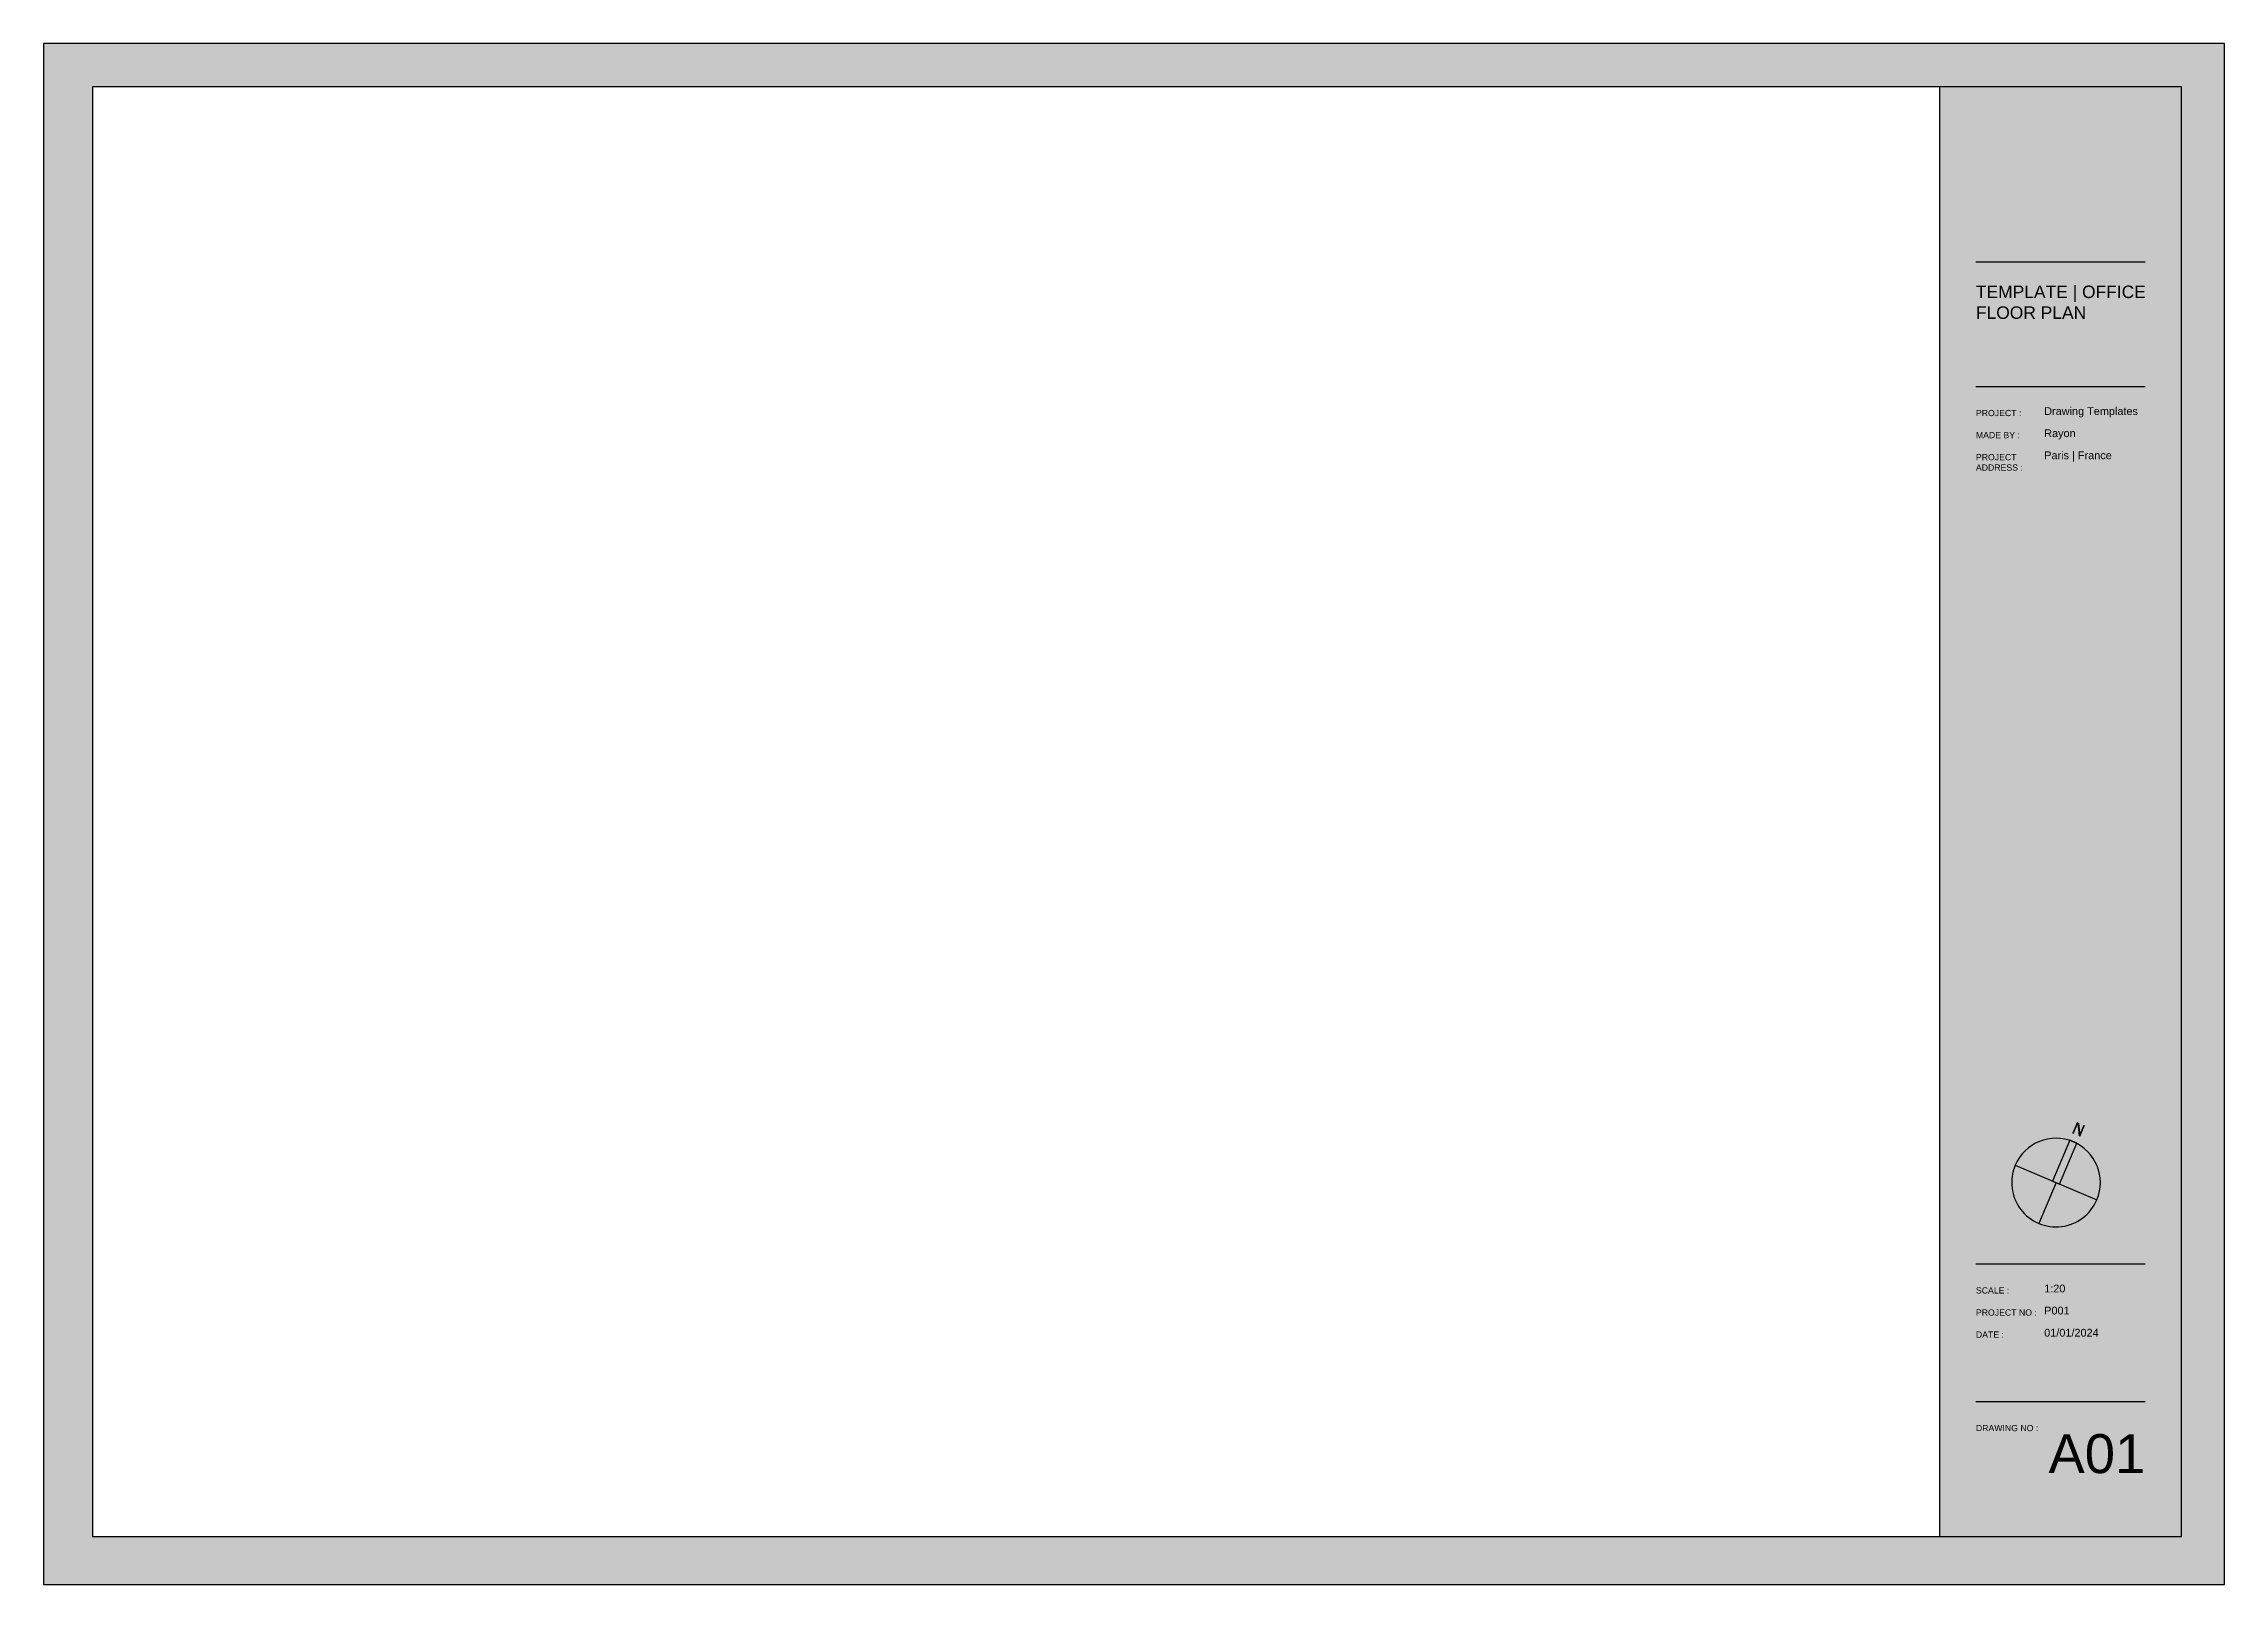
# Model space of a CAD drawing. Header units: metres. Extents: x 183920 to 185578, y 20757 to 21440.
# Drawn here: x 184769.7751 to 184770.195, y 21085.4653 to 21085.7619 of the extents above; entities that cross this region are included whole.
import ezdxf

# ---------------------------------------------------------------- set-up
doc = ezdxf.new("R2010")
doc.units = ezdxf.units.M
for name, pattern in [('Light Grey Page Line', [0]), ('Page Lines', [0]), ('Style Grey Hatch  Line', [0])]:
    doc.linetypes.add(name, pattern=pattern)
doc.layers.add('Import - Page 1', color=7, linetype='Continuous', true_color=0xff1493)
doc.layers.add('Imported blocks_1', color=7, linetype='Continuous', true_color=0xc57dd9)
doc.styles.add('Logo Text A3', font='', dxfattribs={"height": 0.0024})
doc.styles.add('Sheet Number A3', font='', dxfattribs={"height": 0.0075})
doc.styles.add('Text M A3', font='', dxfattribs={"height": 0.0015})
doc.styles.add('Text S A3', font='', dxfattribs={"height": 0.0012})
doc.styles.get('Logo Text A3').set_extended_font_data('arial')
doc.styles.get('Sheet Number A3').set_extended_font_data('arial')
doc.styles.get('Text M A3').set_extended_font_data('arial')
doc.styles.get('Text S A3').set_extended_font_data('arial')

# ---------------------------------------------------------------- blocks, each defined once
blk = doc.blocks.new('A3  Title block minimal vertical')
at = {"layer": 'Imported blocks_1', "transparency": 33554483}
for points in [[(-0.20993, -0.1483), (-0.20053, -0.13906), (-0.20053, 0.13995), (0.15506, 0.13995), (0.15506, -0.13906), (-0.20053, -0.13906), (-0.20993, -0.1483), (0.20993, -0.1483), (0.20993, 0.1483), (-0.20993, 0.1483), (-0.20993, -0.1483)], [(0.17685, -0.07068), (0.17818, -0.07124), (0.1815, -0.06338), (0.18018, -0.06282), (0.17685, -0.07068)], [(0.18062, -0.06147), (0.18154, -0.0593), (0.182, -0.0595), (0.18218, -0.06129), (0.1828, -0.05984), (0.18309, -0.05996), (0.18217, -0.06213), (0.18188, -0.062), (0.18165, -0.05984), (0.18091, -0.06159), (0.18062, -0.06147)]]:
    blk.add_hatch(color=256, dxfattribs=at).paths.add_polyline_path(points, flags=0)
h = blk.add_hatch(color=256, dxfattribs=at)
edge = h.paths.add_edge_path(flags=0)
edge.add_line((0.17292, 0.11775), (0.17292, 0.12873))
edge.add_line((0.17292, 0.12873), (0.18075, 0.12873))
edge.add_arc((0.1806, 0.12546), 0.00327, -84.5465, 87.4196, ccw=False)
edge.add_line((0.18091, 0.12221), (0.18381, 0.12221))
edge.add_line((0.18381, 0.12221), (0.18381, 0.11775))
edge.add_line((0.18381, 0.11775), (0.18169, 0.11775))
edge.add_line((0.18169, 0.11775), (0.17508, 0.12212))
edge.add_line((0.17508, 0.12212), (0.17508, 0.11775))
edge.add_line((0.17508, 0.11775), (0.17292, 0.11775))
edge.add_line((0.17292, 0.11775), (0.17292, 0.11775))
at = {"layer": 'Imported blocks_1', "linetype": 'Page Lines'}
blk.add_lwpolyline([(-0.20993, -0.1483), (0.20993, -0.1483), (0.20993, 0.1483), (-0.20993, 0.1483), (-0.20993, -0.1483)], close=True, dxfattribs=at)
at = {"layer": 'Imported blocks_1', "linetype": 'Light Grey Page Line'}
blk.add_lwpolyline([(-0.20053, -0.13906), (0.20169, -0.13906), (0.20169, 0.13995), (-0.20053, 0.13995), (-0.20053, -0.13906)], close=True, dxfattribs=at)
at = {"layer": 'Imported blocks_1', "linetype": 'Page Lines'}
for points in [[(0.15506, 0.13995), (0.15506, -0.13906)], [(0.16209, 0.10632), (0.1947, 0.10632)], [(0.16209, 0.08229), (0.1947, 0.08229)], [(0.16966, -0.06763), (0.18537, -0.07428)], [(0.17752, -0.07096), (0.17419, -0.07881)], [(0.16209, -0.08661), (0.1947, -0.08661)], [(0.16209, -0.11311), (0.1947, -0.11311)]]:
    blk.add_lwpolyline(points, dxfattribs=at)
blk.add_lwpolyline([(0.18537, -0.07428, 1), (0.16966, -0.06763, 1), (0.18537, -0.07428)], format="xyb", close=True, dxfattribs=at)
at = {"layer": 'Imported blocks_1', "linetype": 'Style Grey Hatch  Line'}
blk.add_lwpolyline([(0.17685, -0.07068), (0.17818, -0.07124), (0.1815, -0.06338), (0.18018, -0.06282), (0.17685, -0.07068)], close=True, dxfattribs=at)

msp = doc.modelspace()

# ---------------------------------------------------------------- block references
at = {"layer": 'Import - Page 1'}
msp.add_blockref('A3  Title block minimal vertical', (184769.98508, 21085.61359), dxfattribs=at)

# ---------------------------------------------------------------- texts
at = {"layer": 'Imported blocks_1'}
for s, insert, char_height, width, attachment_point, style in [('TEMPLATE | OFFICE FLOOR PLAN', (184770.14717, 21085.71531), 0.0024, 0.0407591, 1, 'Logo Text A3'), ('PROJECT :', (184770.14717, 21085.69138), 0.0012, 0.0096462, 1, 'Text S A3'), ('Drawing Templates', (184770.16032, 21085.6919), 0.0015, 0.0243189, 1, 'Text M A3'), ('MADE BY :', (184770.14717, 21085.68713), 0.0012, 0.0092596, 1, 'Text S A3'), ('Rayon', (184770.16032, 21085.68764), 0.0015, 0.006851, 1, 'Text M A3'), ('PROJECT ADDRESS :', (184770.14717, 21085.68288), 0.0012, 0.0153138, 1, 'Text S A3'), ('Paris | France ', (184770.16032, 21085.68339), 0.0015, 0.0154038, 1, 'Text M A3'), ('SCALE :', (184770.14717, 21085.52248), 0.0012, 0.0070212, 1, 'Text S A3'), ('1:20', (184770.16032, 21085.52299), 0.0015, 0.0131587, 1, 'Text M A3'), ('PROJECT NO :', (184770.14717, 21085.51822), 0.0012, 0.01295, 1, 'Text S A3'), ('P001', (184770.16032, 21085.51874), 0.0015, 0.0131587, 1, 'Text M A3'), ('DATE :', (184770.14717, 21085.51397), 0.0012, 0.0056115, 1, 'Text S A3'), ('01/01/2024', (184770.16032, 21085.51448), 0.0015, 0.0131611, 1, 'Text M A3'), ('DRAWING NO :', (184770.14717, 21085.49598), 0.0012, 0.0130288, 1, 'Text S A3'), ('A01', (184770.17978, 21085.4942), 0.0075, 0.0309091, 3, 'Sheet Number A3')]:
    msp.add_mtext(s, dxfattribs=dict(at, insert=insert, char_height=char_height, width=width, attachment_point=attachment_point, style=style))

doc.saveas('drawing.dxf')
